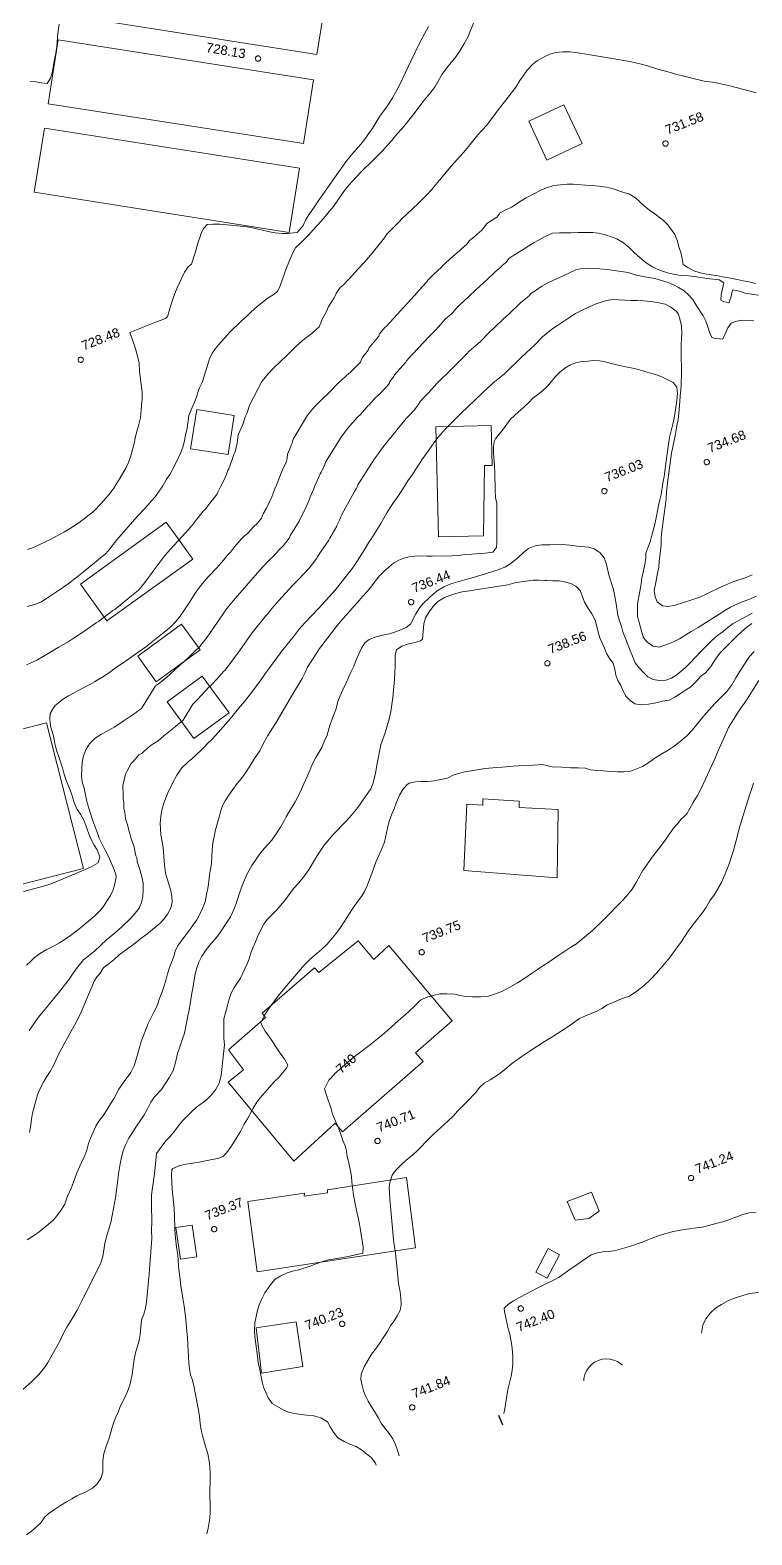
# Model space of a CAD drawing. Header units: millimetres. Extents: x 348 to 2201, y 118 to 1049.
# Drawn here: x 749.7 to 885, y 204 to 485.9 of the extents above; entities that cross this region are included whole.
import ezdxf
from ezdxf.enums import TextEntityAlignment as Align

# ---------------------------------------------------------------- set-up
doc = ezdxf.new("R2010")
doc.units = ezdxf.units.MM
for name, color, linetype, lineweight in [('216_EDIF_NOTAVEL', 2, 'Continuous', 18), ('600_CURVA_MESTRA', 14, 'Continuous', 18), ('602_CURVA_MESTRA_TOP', 24, 'Continuous', 18), ('604_CURVA_INTERM', 7, 'Continuous', 18), ('606_PTO_COTADO', 9, 'Continuous', 18), ('624_SEGM_CURVA_MESTRA', 14, 'Continuous', 18)]:
    doc.layers.add(name, color=color, linetype=linetype, lineweight=lineweight)
doc.layers.add('910_COORD_UTM_COR_ALEGRE', color=7, linetype='Continuous')
doc.styles.add('Style-Arial', font='arial.ttf')

# ---------------------------------------------------------------- blocks, each defined once
blk = doc.blocks.new('SP09')
at = {"color": 0, "linetype": 'Continuous'}
blk.add_lwpolyline([(-0.03, -0.51), (-0.14, -0.49), (-0.24, -0.46), (-0.31, -0.42), (-0.35, -0.39), (-0.42, -0.31), (-0.47, -0.24), (-0.51, -0.15), (-0.52, -0.09), (-0.52, 0.03), (-0.51, 0.11), (-0.48, 0.2), (-0.44, 0.27), (-0.4, 0.33), (-0.32, 0.39), (-0.23, 0.44), (-0.15, 0.48), (-0.1, 0.48), (-0.03, 0.48), (0.08, 0.48), (0.19, 0.44), (0.27, 0.4), (0.35, 0.32), (0.41, 0.23), (0.46, 0.11), (0.48, 0.03), (0.48, -0.03), (0.47, -0.08), (0.44, -0.21), (0.38, -0.3), (0.31, -0.38), (0.23, -0.44), (0.1, -0.49), (0.02, -0.51)], close=True, dxfattribs=at)

msp = doc.modelspace()

# ---------------------------------------------------------------- linework, layer by layer
at = {"layer": '216_EDIF_NOTAVEL'}
for points in [[(757.62, 500.78), (805.4, 493.29), (803.51, 481.27), (755.74, 488.76)], [(754.97, 484.02), (802.83, 476.52), (800.96, 464.59), (753.1, 472.08)], [(849.8, 471.86), (853.19, 464.59), (846.58, 461.52), (843.2, 468.79)], [(752.41, 467.52), (800.22, 459.97), (798.32, 447.93), (750.51, 455.49)], [(780.97, 414.78), (788, 413.69), (786.86, 406.35), (779.82, 407.45)], [(825.81, 411.57), (836.16, 411.82), (836.34, 404.3), (834.92, 404.27), (834.71, 391.15), (826.3, 390.95)], [(775.25, 393.67), (759.17, 382.07), (764.13, 375.18), (780.22, 386.78)], [(778.12, 374.56), (769.9, 368.58), (773.38, 363.79), (781.61, 369.77)], [(782.01, 364.85), (787.02, 357.96), (780.44, 353.17), (775.43, 360.05)], [(726.78, 351.89), (738.9, 354.97), (739.47, 352.74), (752.8, 356.12), (759.73, 328.79), (720.98, 318.96), (714.07, 346.22), (727.37, 349.59)], [(831.61, 340.88), (831.06, 328.44), (848.51, 327.08), (848.72, 339.84), (841.41, 340.23), (841.43, 341.4), (834.62, 341.84), (834.59, 340.67)], [(811.22, 315.25), (803.85, 309.31), (803.02, 310.17), (793.22, 301.68), (793.87, 300.87), (786.93, 294.82), (789.73, 291.06), (786.89, 288.76), (799.19, 273.98), (806.92, 281.09), (808.32, 279.49), (823.42, 292.62), (821.95, 294.28), (828.88, 300.25), (817, 314.39), (814.14, 311.76)], [(790.56, 266.39), (792.32, 253.24), (821.95, 257.74), (820.31, 270.9), (805.5, 268.59), (805.46, 268.04), (801.12, 267.45), (801.16, 268)], [(850.39, 266.45), (854.96, 268.2), (856.4, 264.61), (854.49, 263.21), (851.88, 262.95)], [(777.08, 261.56), (780.13, 261.99), (780.96, 256.05), (777.91, 255.63)], [(846.82, 257.59), (844.51, 253.19), (846.68, 252.05), (848.99, 256.45)], [(792.11, 242.74), (799.61, 243.86), (800.87, 235.51), (793.11, 234.26)]]:
    msp.add_lwpolyline(points, close=True, dxfattribs=at)
for points in [[(856.24, 236.65), (856.95, 236.86), (857.7, 236.94), (858.45, 236.9), (859.18, 236.72), (859.86, 236.42), (860.49, 236.01), (860.76, 235.75)], [(853.52, 232.81), (853.55, 233.29), (853.73, 234.01), (854.03, 234.7), (854.44, 235.33), (854.96, 235.87), (855.56, 236.31), (856.24, 236.65)]]:
    msp.add_lwpolyline(points, dxfattribs=at)
at = {"layer": '600_CURVA_MESTRA'}
for points, elevation in [([(749.21, 377.86), (750.58, 378.28), (751.74, 378.72), (752.82, 379.38), (753.94, 380.16), (755.03, 380.88), (755.99, 381.5), (756.89, 382.12), (758.82, 383.63), (759.74, 384.36), (761.79, 386.04), (762.95, 386.97), (763.73, 387.62), (764.43, 388.38), (766, 390.35), (766.8, 391.3), (768.54, 393.3), (769.32, 394.17), (771.06, 396.04), (771.82, 396.89), (772.48, 397.66), (773.17, 398.42), (773.93, 399.49), (774.6, 400.5), (775.25, 401.6), (775.9, 402.61), (776.46, 403.58), (777.49, 405.65), (778.01, 406.75), (778.36, 407.74), (778.66, 408.9), (778.89, 409.99), (779.2, 411.32), (779.5, 413.67), (779.93, 414.72), (780.75, 416.6), (781.45, 418.75), (782.01, 419.83), (782.65, 422.06), (783.37, 424.29), (783.88, 425.33), (784.48, 426.2), (785.1, 426.99), (786.67, 428.74), (787.23, 429.33), (789.37, 431.4), (790.21, 432.16), (790.98, 432.9), (791.83, 433.68), (792.63, 434.36), (794.38, 435.68), (795.27, 436.25), (796.13, 436.91), (796.63, 437.98), (797.5, 440.43), (797.95, 441.65), (798.42, 442.85), (798.96, 444.14), (799.48, 445.1), (800.41, 445.93), (801.19, 446.69), (802.04, 447.59), (802.75, 448.41), (804.28, 450.05), (805.04, 450.94), (805.81, 451.91), (806.59, 452.84), (808.24, 455.17), (808.85, 456.07), (809.49, 456.84), (810.19, 457.59), (811.76, 459.24), (812.57, 460.06), (813.36, 460.81), (814.91, 462.37), (815.78, 463.25), (816.69, 464.23), (817.55, 465.21), (818.16, 466.01), (819.77, 467.83), (821.23, 469.64), (821.89, 470.49), (823.36, 472.45), (824.91, 474.27), (825.66, 475.3), (826.99, 477.59), (827.87, 478.81), (829.52, 480.86), (830.35, 482.05), (831.06, 483.24), (831.78, 484.55), (833.08, 487.76)], 730), ([(885.09, 383.79), (883.94, 383.29), (881.46, 382.5), (880.33, 382.02), (879.15, 381.48), (876.61, 380.24), (875.27, 379.64), (873.78, 379.12), (870.64, 378.14), (869.33, 377.91), (868.3, 378), (867.25, 378.73), (866.91, 379.7), (866.73, 380.9), (867.06, 382.35), (867.3, 383.81), (867.59, 385.27), (867.65, 386.31), (867.78, 387.36), (867.93, 388.38), (868.03, 389.44), (868.02, 390.51), (868.1, 391.51), (868.55, 394.8), (868.84, 397.03), (868.95, 398.04), (869.05, 399.34), (869.29, 401.56), (869.45, 402.9), (869.99, 406.63), (870.48, 408.99), (870.74, 410.26), (870.99, 411.72), (871.23, 412.9), (871.37, 414.09), (871.52, 416.28), (871.61, 417.35), (871.73, 418.4), (871.77, 419.41), (871.85, 421.77), (871.86, 422.97), (871.8, 424.36), (871.78, 426.87), (871.81, 428.07), (871.89, 429.18), (871.84, 430.47), (871.61, 431.54), (871.27, 432.62), (870.86, 433.18), (869.84, 433.93), (868.8, 434.49), (867.27, 434.84), (866.1, 434.99), (864.71, 435.13), (863.55, 435.2), (862.32, 435.2), (860.09, 435.35), (858.94, 435.39), (857.8, 435.23), (856.79, 434.92), (855.65, 434.51), (854.39, 433.98), (853.12, 433.35), (851.99, 432.76), (848.76, 430.66), (847.7, 429.96), (846.54, 429.05), (845.8, 428.38), (844.37, 426.92), (842.73, 425.39), (841.82, 424.57), (841.02, 423.8), (839.56, 422.32), (838.68, 421.48), (836.46, 419.71), (836.3, 419.53), (834.61, 417.96), (832.88, 416.29), (831.96, 415.47), (830.33, 413.9), (828.59, 412.18), (827.61, 411.19), (826.73, 410.17), (825.93, 409.21), (824.46, 407.18), (823.17, 405.37), (822.51, 404.39), (821.24, 402.39), (820.57, 401.41), (819.31, 399.41), (818.57, 398.33), (817.86, 397.38), (817.2, 396.41), (816.59, 395.41), (815.48, 393.41), (813.59, 390.46), (813.16, 389.83), (812.19, 388.12), (810.34, 385.33), (807.87, 382.13), (806.87, 380.9), (805.84, 379.75), (803.71, 377.42), (801.24, 374.85), (800.17, 373.61), (799.24, 372.41), (796.85, 369.44), (793.72, 365.18), (792.9, 364.01), (791.27, 361.84), (789.91, 360.1), (788.79, 358.75), (787.82, 357.54), (786.95, 356.49), (784.51, 353.74), (783.8, 352.98), (783.06, 352.27), (782.27, 351.45), (780.47, 349.73), (779.37, 348.77), (778.09, 347.58), (777.22, 346.27), (776.42, 344.77), (775.53, 342.99), (774.87, 341.22), (774.45, 339.75), (774.23, 338.54), (774.13, 337.31), (774.16, 336.19), (774.27, 335.11), (774.47, 333.79), (774.68, 332.73), (774.92, 329.43), (775.14, 327.93), (775.49, 326.67), (775.81, 325.68), (776.12, 324.59), (776.3, 323.6), (776.35, 322.49), (776.1, 321.35), (775.49, 320.25), (774.88, 319.4), (774.14, 318.58), (773.37, 317.91), (771.62, 316.51), (770.52, 315.67), (769.46, 314.81), (766.43, 312.6), (765.48, 311.77), (764.55, 311), (763.59, 310.31), (763.4, 310.14), (762.83, 309.09), (762.32, 308.6), (761.74, 307.71), (761.35, 306.74), (760.85, 305.61), (759.83, 303.1), (759.3, 301.89), (758.85, 300.95), (757.67, 298.76), (757.21, 297.87), (756.7, 296.93), (756.13, 295.97), (755.12, 294.07), (754.08, 291.77), (753.49, 290.8), (752.87, 289.83), (752.26, 288.8), (751.63, 287.62), (751.14, 286.41), (750.79, 285.27), (750.21, 282.96), (749.99, 281.82), (749.9, 280.81), (749.61, 279.36)], 735), ([(811.22, 294.08), (813.31, 295.63), (814.85, 296.88), (816.22, 298.03), (818.72, 300.27), (820.68, 301.94), (821.79, 303), (822.99, 304.18), (824.29, 304.76), (825.5, 305.09), (826.54, 305.33), (827.87, 305.33), (829.34, 305.23), (830.32, 305.02), (831.51, 304.82), (832.69, 304.77), (834.19, 304.78), (835.64, 304.88), (837, 305.31), (838.3, 305.85), (839.66, 306.55), (841.12, 307.41), (842.49, 308.25), (843.71, 309.13), (844.82, 309.88), (845.85, 310.54), (846.87, 311.17), (847.87, 311.9), (848.84, 312.56), (849.8, 313.18), (850.89, 313.95), (851.81, 314.5), (851.89, 314.52), (855.13, 317.21), (857.16, 319.1), (860.76, 322.81), (861.44, 323.58), (862.59, 324.96), (863.36, 326.21), (864, 327.41), (864.62, 328.43), (865.32, 329.52), (866.16, 330.66), (868.09, 333.18), (868.96, 334.35), (870.29, 336.29), (871.06, 337.17), (871.73, 338.01), (872.48, 338.69), (872.81, 339.07), (873.39, 340.03), (874.01, 341.15), (874.82, 342.45), (875.34, 343.43), (876.27, 345.42), (876.74, 346.37), (877.18, 347.32), (878.07, 349.37), (878.63, 350.73), (880.01, 353.77), (880.67, 355.19), (881.6, 356.74), (882.67, 358.42), (883.87, 360.13), (886.34, 364)], 740), ([(814.63, 217.03), (814.47, 217.41), (813.68, 218.46), (812.87, 219.07), (812.06, 219.75), (810.87, 220.51), (809.81, 220.93), (808.61, 221.47), (807.45, 222.14), (806.6, 223.21), (805.97, 224.21), (805.48, 225.15), (804.22, 225.92), (802.91, 226.3), (801.59, 226.42), (800.51, 226.54), (799.32, 226.69), (798.15, 226.97), (797.15, 227.4), (795.08, 228.56), (794.37, 229.65), (793.9, 230.64), (793.49, 231.66), (793.21, 232.65), (792.96, 233.88), (792.78, 235.04), (792.48, 236.21), (792.38, 237.43), (791.84, 241.15), (791.81, 242.17), (791.88, 243.69), (792.39, 246.05), (792.69, 247.08), (793.16, 248.19), (793.76, 249.3), (794.33, 250.17), (794.97, 251.07), (795.7, 251.84), (796.73, 252.5), (797.95, 253.06), (798.94, 253.37), (800.08, 253.65), (802.23, 254.31), (803.33, 254.74), (804.43, 255.14), (805.69, 255.5), (806.83, 255.71), (808, 255.85), (809.33, 256.12), (812.12, 256.75), (812.18, 257.85), (811.62, 261.41), (811.44, 262.54), (811.18, 263.7), (810.86, 265.03), (810.38, 267.59), (810.22, 268.6), (810.07, 270.04), (809.96, 271.16), (809.75, 272.47), (809.49, 273.69), (809.2, 274.83), (809.05, 275.87), (808.77, 276.85), (808.38, 277.84), (807.96, 278.96), (807.52, 280.29), (806.96, 281.45), (806.45, 282.76), (806.19, 283.77), (805.33, 286.14), (804.95, 287.51), (805.73, 289.14), (806.77, 290.3), (806.82, 290.34)], 740)]:
    msp.add_lwpolyline(points, dxfattribs=dict(at, elevation=elevation))
at = {"layer": '604_CURVA_INTERM', "flags": 128}
for points, elevation in [([(749.23, 388.56), (750.18, 388.9), (751.2, 389.33), (753.38, 390.38), (754.32, 390.86), (756.16, 391.89), (757.1, 392.42), (758.01, 392.97), (758.86, 393.53), (761.6, 395.71), (763.12, 397.24), (764.7, 399.08), (765.4, 400.05), (765.99, 400.96), (766.63, 401.96), (767.77, 403.94), (768.18, 404.86), (768.61, 406.08), (768.94, 407.28), (769.22, 408.4), (769.41, 409.42), (769.66, 410.48), (770.14, 411.96), (770.43, 413.21), (770.64, 415.5), (770.72, 416.77), (770.72, 418.05), (770.55, 419.44), (770.36, 420.89), (770.24, 421.99), (770.18, 423.44), (769.96, 424.54), (769.62, 425.74), (769.29, 426.76), (768.5, 429.03), (768.44, 429.23), (773.13, 431.08), (775.14, 431.86), (775.48, 432.19), (775.81, 433.23), (776.11, 434.32), (776.46, 435.43), (776.84, 436.54), (777.29, 437.58), (777.76, 438.53), (778.19, 439.48), (778.68, 440.51), (779.34, 441.5), (779.96, 442.03), (780.78, 444.5), (781.07, 445.56), (781.78, 447.76), (782.25, 448.7), (782.92, 449.43), (783.98, 449.52), (785.33, 449.5), (786.66, 449.4), (787.95, 449.28), (790.42, 449.01), (791.45, 448.82), (794.58, 448.09), (795.66, 447.89), (796.98, 447.78), (797.99, 447.75), (799.8, 447.96), (800.93, 449.27), (801.37, 450.24), (802, 451.25), (802.85, 452.48), (803.99, 454.22), (804.6, 455.06), (806.69, 458), (807.42, 459.07), (809.12, 461.42), (809.99, 462.49), (811.81, 464.54), (812.67, 465.67), (813.27, 466.62), (813.89, 467.45), (814.6, 468.64), (815.44, 469.93), (816.24, 471.01), (816.98, 472.06), (817.65, 473.15), (818.55, 474.71), (819.09, 475.77), (820.06, 477.81), (821.14, 480.14), (822.86, 483.64), (823.64, 485.18), (824.41, 486.53)], 729), ([(755.18, 487), (754.98, 485.69), (754.87, 484.61), (754.8, 483.51), (754.67, 482.26), (754.49, 481.21), (754.25, 480.11), (754.06, 478.97), (753.85, 477.84), (753.58, 476.83), (752.92, 475.87), (751.9, 475.99), (750.84, 476.15), (749.72, 476.23)], 728), ([(749.05, 366.96), (750.19, 367.43), (751.14, 367.9), (753.13, 369.06), (754.07, 369.61), (754.99, 370.23), (756.85, 371.26), (758.01, 371.99), (759.83, 373.22), (762.14, 374.8), (762.57, 375.09), (765.25, 377.12), (765.59, 377.35), (768.76, 379.89), (770, 380.9), (771.08, 382.14), (771.55, 382.81), (772.31, 383.84), (772.94, 384.72), (775.01, 387.41), (776.68, 389.3), (778.32, 391.05), (779.9, 392.89), (780.22, 393.24), (780.99, 394.27), (781.21, 394.53), (781.96, 395.5), (782.24, 395.78), (782.55, 396.03), (783.8, 397.74), (784.1, 398.03), (784.78, 399.01), (784.96, 399.41), (785.48, 400.41), (786.03, 401.51), (786.53, 402.59), (786.81, 403.34), (786.96, 403.67), (787.54, 405.23), (787.93, 406.34), (788.2, 406.86), (788.55, 408.48), (788.75, 410.04), (789.59, 412), (790.05, 413.43), (790.43, 414.15), (790.85, 415.63), (793.15, 420.01), (793.53, 420.49), (794.29, 421.38), (795.16, 422.33), (796.83, 423.98), (797.65, 424.73), (799.63, 426.68), (801.17, 428), (802.54, 429.02), (802.8, 429.28), (803.89, 430.29), (804.22, 431), (804.52, 431.86), (805.29, 433.16), (805.59, 433.98), (806.75, 435.68), (807.11, 436.54), (807.86, 437.63), (808.48, 438.17), (810.29, 440.09), (811.08, 440.99), (812.46, 442.47), (813.85, 444.1), (815.4, 446.02), (816.16, 446.95), (816.57, 447.54), (817.77, 448.83), (818.91, 449.92), (819.43, 450.49), (821.35, 452.34), (822.57, 453.45), (824.17, 455.04), (824.95, 455.93), (825.78, 456.95), (827.19, 458.58), (828.68, 460.38), (830.48, 462.35), (831.37, 463.36), (832.18, 464.35), (832.92, 465.28), (833.68, 466.22), (835.27, 468.02), (836.65, 469.79), (837.3, 470.66), (839.34, 473.29), (840.81, 475.18), (841.54, 476.4), (842.32, 477.54), (842.93, 478.35), (843.88, 479.4), (844.83, 480.14), (846.23, 480.93), (847.33, 481.4), (848.31, 481.67), (849.58, 481.8), (850.84, 481.79), (852.04, 481.67), (854.32, 481.27), (855.82, 481.05), (858.12, 480.64), (861.01, 480.19), (862.18, 479.96), (864.29, 479.47), (865.26, 479.22), (867.4, 478.57), (869.79, 477.9), (870.89, 477.57), (872, 477.28), (873.3, 476.99), (876.09, 476.29), (877.66, 476.12), (878.66, 475.92), (880.87, 475.39), (884.47, 474.47), (885.82, 474.14)], 731), ([(748.47, 324.52), (750.6, 325.08), (752.23, 325.47), (753.71, 325.94), (755.96, 326.85), (759.95, 328.57), (761.19, 329.13), (762.49, 329.86), (762.82, 330.99), (762.3, 332.27), (761.77, 333.18), (761.04, 334.49), (760.56, 335.77), (760.17, 336.89), (759.8, 337.85), (759.16, 338.97), (758.58, 339.83), (757.98, 341.09), (757.7, 342.24), (757.33, 343.35), (756.78, 344.52), (756.42, 345.47), (756.03, 346.67), (755.78, 347.69), (755.43, 348.76), (755.09, 349.71), (754.69, 350.99), (754.35, 352.19), (754.17, 353.35), (753.89, 354.46), (753.57, 355.5), (753.42, 356.75), (753.49, 357.84), (754.09, 358.92), (754.44, 359.34), (755.04, 359.84), (755.98, 360.59), (756.91, 361.13), (757.98, 361.69), (758.89, 362.23), (760.94, 363.27), (761.83, 363.76), (763.2, 364.6), (764.64, 365.55), (765.49, 366.19), (767.4, 367.49), (768.26, 368.07), (771.44, 370.34), (774.57, 372.81), (775.43, 373.49), (776.27, 374.19), (776.94, 374.93), (777.74, 375.91), (778.67, 377.24), (779.32, 378.2), (779.87, 379.1), (780.68, 380.35), (781.48, 381.52), (782.67, 382.93), (783.16, 383.48), (784.82, 385.22), (785.96, 386.55), (786.63, 387.35), (787.27, 388.06), (788.05, 389.06), (789.32, 390.51), (789.88, 391.07), (790.5, 391.57), (791.7, 392.88), (792.31, 393.46), (793.1, 394.45), (793.45, 395.24), (794.04, 396.33), (794.57, 397.37), (795.05, 398.42), (795.62, 399.94), (795.9, 400.6), (796.37, 401.75), (796.73, 402.73), (797.19, 403.78), (797.73, 404.83), (797.91, 405.63), (798.01, 406.42), (798.43, 407.39), (798.66, 408.11), (798.85, 408.47), (799.06, 409.21), (801.76, 413.73), (802.66, 414.86), (803.1, 415.33), (804.3, 416.55), (805.92, 418.12), (807.43, 419.67), (807.7, 419.9), (808.78, 420.92), (809.05, 421.13), (809.82, 421.79), (811.65, 423.68), (811.82, 424.03), (811.97, 424.46), (813.09, 425.89), (813.24, 426.3), (815.08, 428.51), (815.26, 428.94), (816.24, 430.15), (816.55, 430.42), (818.54, 432.59), (819.66, 433.85), (820.64, 434.89), (820.89, 435.19), (821.89, 436.29), (822.15, 436.6), (823.21, 437.79), (824.08, 438.72), (824.28, 439.02), (825.11, 439.83), (825.34, 440.08), (826.84, 441.45), (827.1, 441.74), (828.33, 442.86), (828.58, 443.11), (830.23, 444.53), (830.52, 444.82), (831.57, 445.77), (831.86, 446.1), (832.06, 446.36), (833.24, 447.32), (833.51, 447.64), (834.43, 448.39), (835.09, 449.25), (835.37, 449.62), (837.2, 450.81), (837.42, 451.07), (837.67, 451.41), (837.78, 451.6), (838.9, 452.17), (839.95, 452.72), (841.8, 453.85), (842.71, 454.41), (845.6, 455.93), (846.71, 456.39), (847.93, 456.74), (850.43, 457.01), (851.58, 456.97), (853.85, 456.82), (855.08, 456.76), (856.41, 456.63), (857.7, 456.44), (858.83, 456.17), (860.85, 455.52), (862.09, 455.1), (863.22, 454.41), (864.01, 453.67), (864.9, 452.89), (865.84, 452.14), (866.86, 451.44), (867.67, 450.8), (868.49, 450.18), (869.31, 449.4), (870.58, 447.55), (871.06, 446.32), (871.36, 445.25), (871.73, 444.23), (871.95, 443.06), (872.15, 441.96), (873.04, 441.39), (874.17, 440.79), (875.13, 440.46), (876.21, 440.22), (877.4, 440), (878.64, 439.8), (879.86, 439.58), (881.04, 439.39), (882.29, 439.14), (883.39, 438.89), (884.49, 438.69), (885.72, 438.4)], 732), ([(886.3, 436.18), (884.99, 436.37), (883.78, 436.61), (882.7, 436.97), (881.47, 437.19), (881.34, 436.87), (881.11, 435.75), (880.71, 434.78), (879.68, 435.05), (879.23, 435.26), (879.29, 436.29), (879.75, 438.5), (878.91, 439.06), (876.58, 439.34), (874.27, 439.72), (873.14, 439.83), (871.63, 439.92), (870.36, 440.17), (869.22, 440.42), (868.25, 440.72), (867.3, 441.07), (866.39, 441.51), (865.42, 442.14), (864.5, 442.81), (863.58, 443.63), (862.84, 444.32), (862.03, 445.12), (860.97, 446.01), (859.69, 446.74), (857.58, 447.52), (856.26, 447.8), (855.19, 447.93), (853.74, 447.96), (852.44, 447.95), (851.07, 447.9), (849.96, 447.91), (848.95, 447.89), (847.67, 447.83), (846.28, 447.19), (845.13, 446.6), (844.23, 446.06), (843.21, 445.42), (842.16, 444.79), (840.41, 443.68), (839.48, 443.06), (839.01, 442.44), (838.85, 442.25), (838.24, 441.74), (838.06, 441.53), (836.89, 440.59), (836.56, 440.2), (835.61, 439.34), (835.42, 439.15), (834.08, 437.95), (833.25, 437.14), (832.01, 436.01), (831.83, 435.83), (830.57, 434.65), (829.62, 433.7), (829.49, 433.5), (828.66, 432.63), (827.63, 431.76), (826.74, 430.76), (825.76, 429.73), (825.6, 429.53), (824.48, 428.37), (823.62, 427.44), (821.4, 425.17), (821.2, 424.99), (820.28, 423.93), (820.16, 423.64), (818.03, 421.26), (817.93, 420.99), (817.18, 420.04), (817.08, 419.75), (816.68, 419.18), (815.19, 417.6), (814.67, 417.15), (814.49, 417.02), (813.28, 415.66), (813.11, 415.51), (811.67, 413.87), (811.12, 413.33), (809.23, 411.21), (808.03, 409.63), (805.11, 404.94), (804.97, 404.45), (804.84, 404.21), (804.68, 403.72), (804.28, 403.04), (804.1, 402.72), (803.03, 400.29), (802.95, 399.94), (802.59, 399.24), (802.28, 398.54), (802.04, 397.89), (801.46, 396.57), (801.25, 395.98), (800.47, 394.55), (800.16, 393.84), (798.54, 391.22), (798.3, 390.7), (797.16, 389.27), (796.41, 388.5), (795.28, 387.27), (794.49, 386.52), (794.12, 386.15), (792.85, 384.73), (791.5, 383.18), (789.94, 381.35), (789.08, 380.37), (788.52, 379.79), (786.62, 377.52), (785.92, 376.51), (785.38, 375.67), (783.83, 373.41), (783.07, 372.33), (782.26, 371.29), (781.27, 370.07), (780.71, 369.61), (779.69, 368.57), (778.56, 367.52), (777.87, 366.98), (776.9, 366.07), (775.91, 365.13), (774.98, 364.36), (773.78, 363.41), (773.21, 363.02), (770.63, 358.8), (770.24, 358.54), (769.45, 357.88), (767.18, 356.43), (766.35, 355.83), (765.51, 355.26), (764.21, 354.54), (763.01, 353.93), (761.91, 353.21), (760.9, 352.17), (760.27, 351.15), (759.74, 349.9), (759.47, 348.75), (759.41, 347.49), (759.38, 346.27), (759.51, 344.98), (759.85, 343.85), (760.4, 341.37), (760.74, 340.12), (761.47, 337.76), (761.85, 336.76), (762.33, 335.63), (762.71, 334.51), (763.11, 333.59), (763.83, 332.24), (764.36, 331.19), (764.83, 330.15), (765.24, 329.17), (765.8, 327.73), (765.87, 327.16), (765.64, 325.91), (765.29, 324.81), (764.78, 323.76), (764.17, 322.81), (763.6, 321.86), (762.88, 320.91), (761.84, 319.91), (760.73, 318.99), (759.19, 317.67), (757.32, 316.26), (756.33, 315.54), (755.26, 314.9), (754.25, 314.31), (752.89, 313.63), (751.66, 312.94), (750.59, 312.15), (749.84, 311.39), (749.05, 310.71)], 733), ([(885.38, 431.38), (883.23, 431.52), (882.19, 431.35), (881.17, 430.93), (880.52, 430.09), (880.1, 429.05), (879.54, 427.96), (877.93, 428.17), (877.51, 428.28), (877.08, 429.25), (876.78, 430.26), (876.41, 431.32), (875.89, 432.36), (874.61, 434.34), (873.95, 435.39), (873.18, 436.24), (872.34, 436.99), (871.28, 437.64), (870.32, 438.15), (869.35, 438.55), (866.87, 439.3), (864.61, 439.68), (863.17, 440.01), (861.86, 440.47), (859.66, 440.74), (857.98, 441), (856.56, 441.14), (855.27, 441.18), (854.23, 441.26), (853.13, 441.2), (852.02, 440.94), (848.82, 439.43), (847.71, 438.94), (846.54, 438.39), (845.66, 437.87), (844.59, 437.17), (843.59, 436.51), (843.35, 436.2), (843.28, 436.1), (842.97, 435.85), (842.88, 435.75), (841.71, 434.82), (841.55, 434.62), (839.58, 432.8), (838.44, 431.68), (836.83, 430.2), (835.72, 429.14), (834.96, 428.39), (834.9, 428.29), (834.11, 427.48), (832.04, 425.73), (831.6, 425.23), (829.54, 423.17), (828.69, 422.29), (826.15, 419.83), (825.3, 418.91), (825.24, 418.77), (822.82, 416.22), (822.77, 416.09), (822.4, 415.61), (822.35, 415.47), (821.71, 414.67), (820.73, 413.58), (820.56, 413.4), (820.21, 413.11), (818.87, 411.42), (818.78, 411.34), (817.42, 409.62), (817.14, 409.35), (815.54, 407.29), (815.05, 406.55), (814.3, 405.52), (811.15, 400.67), (811.08, 400.43), (811.02, 400.31), (810.94, 400.06), (810.53, 399.4), (808.21, 395.22), (808.17, 395.06), (807.99, 394.71), (807.84, 394.36), (807.72, 394.03), (807.31, 393.2), (807.21, 392.91), (805.9, 390.67), (805.74, 390.32), (804.32, 388.23), (803.62, 387.21), (803.5, 386.95), (802.68, 385.9), (802.02, 385.09), (800.06, 382.96), (798.91, 381.79), (796.37, 379.02), (795.06, 377.48), (794.16, 376.39), (793.88, 376.1), (791.77, 373.52), (791.16, 372.67), (790.89, 372.25), (789, 369.59), (787.58, 367.65), (786.27, 365.95), (785.99, 365.72), (784.8, 364.33), (783.68, 363.13), (783.33, 362.86), (781.06, 360.39), (780.24, 359.61), (778.42, 356.58), (777.01, 355.38), (774.8, 353.65), (773.77, 352.73), (772.64, 352.01), (771.8, 351.42), (770.72, 350.4), (770.12, 350.1), (769.17, 348.99), (768.66, 348.47), (767.9, 347.07), (767.64, 346.45), (767.14, 344.35), (767.12, 343.74), (767.19, 343.1), (767.15, 341.8), (767.3, 341.14), (767.32, 339.96), (767.49, 339.33), (767.63, 338.1), (767.8, 337.54), (767.99, 337.04), (768.24, 335.91), (768.43, 335.35), (768.69, 334.35), (769.15, 333.02), (769.58, 331.15), (769.75, 330.78), (769.8, 330.1), (770.31, 328.64), (770.68, 327.25), (770.93, 326.08), (770.96, 324.82), (770.85, 323.53), (770.61, 322.45), (770.15, 321.36), (769.43, 320.44), (768.64, 319.48), (766.89, 317.83), (765.81, 316.86), (764.06, 315.41), (762.97, 314.45), (761.8, 313.34), (759.76, 311.68), (758.65, 310.3), (757.82, 309.19), (757.03, 308.05), (755.07, 305.49), (752.25, 302.05), (751.27, 300.89), (750.42, 299.68), (749.59, 298.43)], 734), ([(885.9, 379.82), (884.46, 379.19), (883.21, 378.77), (881.95, 378.21), (881.03, 377.73), (879.98, 377.15), (878.89, 376.42), (876.33, 374.84), (874.95, 373.98), (873.64, 373.2), (871.46, 371.84), (870.21, 371.23), (868.9, 370.69), (867.65, 370.25), (866.44, 370.46), (865.28, 371.33), (864.63, 372.23), (864.31, 373.49), (863.89, 374.88), (863.59, 375.99), (863.58, 377.22), (863.62, 378.36), (864.08, 381.09), (864.27, 382.2), (864.39, 383.22), (864.96, 385.76), (865.15, 386.87), (865.15, 387.88), (865.54, 388.87), (865.95, 390.02), (866.27, 391.26), (866.65, 392.54), (866.92, 393.64), (867.17, 394.78), (867.34, 395.8), (867.54, 396.81), (867.78, 397.84), (868, 398.88), (868.35, 400.96), (868.6, 402.26), (868.8, 403.65), (868.91, 404.66), (869.42, 408.3), (869.59, 409.52), (870.22, 412.05), (870.47, 413.17), (870.79, 415.18), (870.97, 416.51), (871.09, 417.75), (870.98, 418.99), (870.28, 419.86), (868.17, 420.9), (867.18, 421.3), (864.95, 421.9), (863.75, 422.25), (862.39, 422.57), (861.33, 422.76), (859.95, 423.07), (858.67, 423.43), (857.53, 423.72), (856.48, 423.93), (855.32, 423.96), (854.29, 423.85), (853.18, 423.76), (852.03, 423.54), (851.01, 423.17), (849.98, 422.54), (848.98, 421.71), (848.22, 420.98), (847.44, 419.99), (846.65, 419.08), (845.79, 418.26), (844.89, 417.59), (844, 416.89), (843.16, 416.03), (842.35, 415.28), (840.58, 413.75), (839.72, 412.9), (838.46, 411.16), (836.95, 409.32), (836.74, 408.81), (836.63, 407.77), (836.61, 406.62), (836.77, 404.26), (836.83, 403), (836.92, 399.65), (837, 398.3), (837.2, 397.18), (837.25, 396.02), (837.21, 392.52), (837.23, 389.96), (837.19, 388.93), (836.5, 388.04), (835.05, 387.88), (832.52, 387.68), (831.25, 387.61), (830.03, 387.45), (828.77, 387.35), (825.11, 387.33), (824.08, 387.31), (823.04, 387.37), (821.88, 387.3), (820.8, 387.17), (819.82, 386.94), (818.85, 386.59), (817.88, 386), (816.96, 385.25), (816.02, 384.43), (815.22, 383.62), (814.46, 382.72), (813.77, 381.75), (812.97, 380.77), (812.04, 379.73), (811.08, 378.61), (810.26, 377.7), (809.41, 376.78), (807.92, 375.06), (807.12, 374.08), (805.47, 371.98), (804.01, 370.02), (803.33, 369.03), (802.53, 367.77), (801.76, 366.5), (801.29, 365.55), (800.76, 364.42), (799.27, 362.05), (797.69, 359.25), (796.03, 356.47), (794.31, 353.73), (793.51, 352.25), (792.78, 350.85), (791.77, 349.44), (790.92, 347.99), (790.12, 346.72), (789.28, 345.6), (788.58, 344.72), (787.72, 343.61), (786.96, 342.55), (786.3, 341.5), (785.8, 340.63), (785.51, 339.64), (785.26, 338.66), (784.49, 336.02), (784.22, 334.77), (783.99, 333.64), (783.85, 332.21), (783.75, 329.75), (783.58, 328.65), (783.35, 327.53), (783.23, 326.41), (783.1, 325.4), (782.79, 323.95), (782.52, 322.54), (782.07, 321.28), (781.51, 320.13), (780.96, 319.19), (780.33, 318.25), (779.63, 317.27), (778.39, 315.6), (777.54, 314.53), (777.02, 313.51), (776.65, 312.33), (775.85, 310.23), (775.45, 308.85), (775.19, 307.84), (774.88, 306.83), (774.5, 305.67), (774.01, 304.42), (773.55, 303.1), (773.07, 302.14), (772.46, 301.01), (771.87, 299.74), (771, 297.53), (770.58, 296.4), (769.9, 294.16), (769.56, 292.87), (769.23, 291.84), (768.61, 290.56), (767.16, 288.67), (766.38, 287.49), (765.45, 285.63), (764.82, 284.73), (764.16, 283.65), (763.48, 282.59), (762.59, 281.48), (762.06, 280.55), (761.05, 278.29), (760.69, 277.29), (760.37, 276.03), (759.97, 275.02), (759.35, 273.73), (758.5, 271.8), (758.07, 270.55), (757.48, 269.05), (756.77, 267.42), (756.24, 265.93), (755.63, 264.91), (754.8, 263.79), (754.06, 262.95), (753.09, 262.09), (751.14, 260.5), (750.21, 259.88), (749.21, 259.25)], 736), ([(885.1, 376.64), (882.72, 375.34), (881.51, 374.69), (880.5, 373.94), (879.65, 373.22), (878.61, 372.43), (877.53, 371.52), (875.4, 369.36), (873.46, 367.34), (872.56, 366.44), (870.96, 365.06), (869.97, 364.44), (868.91, 364.1), (867.68, 364.03), (866.5, 364.23), (865.53, 364.69), (864.69, 365.55), (863.86, 366.45), (863.13, 367.35), (862.65, 368.55), (862.07, 369.95), (861.19, 372.19), (860.85, 373.15), (860.58, 374.14), (860.24, 375.17), (859.92, 376.28), (859.59, 378.38), (859.36, 379.75), (859.08, 381.09), (858.28, 383.57), (857.71, 386), (857.32, 387.01), (856.53, 387.99), (855.46, 388.67), (854.47, 389.01), (852.29, 389.19), (850.92, 389.4), (849.56, 389.5), (847.13, 389.46), (845.67, 389.41), (844.41, 389.25), (843.18, 388.72), (842.29, 388.05), (841.17, 387), (839.88, 385.95), (838.7, 385.24), (837.42, 384.77), (836.11, 384.32), (832.61, 383.26), (831.24, 382.89), (828.62, 382.16), (827.27, 381.56), (826.24, 380.95), (825.38, 380.24), (823.46, 378.49), (822.82, 377.67), (822.07, 376.49), (821.03, 374.6), (820.21, 373.94), (819.25, 373.52), (818.26, 373.15), (817.1, 372.78), (815.82, 372.53), (814.62, 372.19), (813.29, 371.69), (812.47, 371.09), (811.87, 370.05), (810.94, 368.02), (810.35, 366.57), (809.88, 365.58), (809.45, 364.57), (808.98, 363.58), (808.33, 362.26), (807.84, 361.12), (807.44, 360.08), (807.04, 358.54), (806.79, 357.99), (805.99, 355.75), (805.74, 354.96), (805.39, 353.81), (804.95, 352.7), (804.42, 351.5), (803.27, 349.6), (802.73, 348.51), (801.65, 346.06), (801.06, 344.68), (800.35, 343.09), (799.42, 341.29), (798.36, 339.57), (797.71, 338.46), (797.42, 337.88), (796.67, 336.57), (795.89, 335.29), (795.06, 334.14), (793.19, 332.06), (792.21, 330.75), (791.3, 329.39), (790.5, 327.93), (789.83, 326.34), (789.14, 324.53), (788.35, 322.27), (787.92, 321.14), (787.27, 319.77), (786.69, 318.78), (785.36, 316.8), (784.67, 315.86), (783.31, 314.34), (782.61, 313.39), (781.95, 312.36), (781.37, 311.28), (780.97, 310.19), (780.69, 309.07), (780.3, 306.78), (780.01, 305.08), (779.58, 302.26), (779.33, 301.23), (778.68, 297.96), (778.31, 296.88), (777.84, 295.6), (777.38, 294.12), (776.98, 292.46), (776.56, 290.98), (775.85, 289.72), (774.37, 287.43), (773.12, 286.08), (772.34, 285.05), (771.68, 283.67), (771.03, 282.54), (769.66, 280.51), (768.25, 278.3), (767.59, 277.05), (767.18, 275.9), (766.89, 274.75), (766.61, 273.45), (766.3, 271.59), (766.16, 270.48), (765.76, 267.08), (765.36, 265.12), (765.2, 264.12), (764.86, 262.48), (764, 259.63), (763.76, 258.55), (763.35, 256.12), (762.99, 254.93), (762.43, 253.74), (759.69, 248.34), (758.54, 246.08), (757.57, 244.35), (756.64, 242.88), (755.92, 241.61), (755.34, 240.39), (754.76, 239.24), (753.61, 237.24), (753.04, 236.28), (752.31, 235.15), (751.32, 233.97), (750.07, 232.69), (747.21, 230.16)], 737), ([(885.04, 374.67), (884.07, 374), (883.07, 373.12), (882.33, 372.43), (880.85, 370.95), (879.01, 369.15), (878.19, 368.04), (877.35, 366.66), (876.31, 365.46), (875.39, 364.77), (874.63, 363.92), (873.61, 362.86), (872.56, 362.19), (871.66, 361.58), (870.61, 360.89), (869.55, 360.35), (868.25, 360.12), (866.78, 359.75), (865.63, 359.58), (864.24, 359.44), (863.12, 359.64), (862.22, 360.29), (861.45, 361.01), (860.89, 362.01), (860.46, 363.09), (859.89, 364.03), (859.51, 365.03), (859.36, 366.16), (859.01, 367.27), (858.39, 368.06), (857.79, 369.05), (857.43, 370.1), (856.54, 371.99), (856.24, 373.05), (855.99, 374.11), (855.65, 375.3), (855.06, 376.52), (854.41, 377.42), (853.67, 378.72), (852.82, 380.88), (852.06, 381.68), (851.09, 382.19), (849.92, 382.53), (848.92, 382.69), (847.74, 382.69), (846.53, 382.74), (846.24, 382.78), (845.09, 382.83), (844.05, 382.82), (841.77, 382.5), (840.63, 382.29), (839.29, 381.94), (836.5, 381.52), (833.15, 380.98), (832.14, 380.79), (830.7, 380.61), (829.54, 380.33), (828.39, 379.96), (827.39, 379.54), (826.15, 378.8), (825.44, 378.06), (824.55, 376.88), (823.86, 375.79), (823.53, 374.66), (823.43, 373.19), (823.29, 371.77), (822.94, 371.43), (821.94, 371.15), (820.68, 370.88), (819.43, 370.47), (818.43, 369.76), (818.15, 368.84), (818.15, 366.63), (818.12, 365.44), (818.06, 364.23), (817.74, 360.84), (817.33, 358.19), (817.06, 356.77), (816.29, 354.2), (815.49, 351.94), (814.73, 348.17), (814.5, 346.58), (813.99, 344.65), (813.58, 343.71), (811.14, 340.21), (809.62, 338.38), (808.89, 337.58), (806.54, 335.15), (804.83, 333.15), (803.51, 331.1), (802.03, 328.69), (801.16, 327.45), (800.13, 326.13), (799.1, 325.05), (797.61, 323.02), (796.13, 321.19), (794.19, 319.22), (793.53, 318.37), (792.96, 317.34), (792.35, 316.02), (791.96, 315.07), (791.52, 314.06), (791.14, 313), (790.78, 311.91), (790.4, 310.94), (789.88, 309.73), (789.19, 308.25), (788.01, 306.54), (787.44, 305.47), (786.99, 304.11), (786.69, 302.9), (786.08, 300.63), (786.02, 299.41), (786.07, 298.14), (786.08, 296.93), (786.15, 295.78), (786.06, 294.63), (785.79, 292.4), (785.7, 291.12), (785.58, 290), (785.19, 288.57), (784.5, 287.32), (783.66, 286.36), (782.66, 285.37), (780.93, 284.08), (780.08, 283.28), (778.32, 281.52), (777.49, 280.54), (776.88, 279.68), (776, 278.61), (775.25, 277.87), (774.44, 276.76), (773.42, 275.44), (773.13, 272.19), (772.8, 269.84), (772.59, 268.63), (772.47, 267.56), (772.47, 265.81), (772.55, 262.55), (772.5, 261.06), (772.53, 259.46), (772.18, 254.58), (772.07, 252.83), (771.53, 247.62), (771.36, 246.43), (771.08, 245.31), (770.64, 244.24), (770.52, 242.87), (770.36, 241.52), (770.19, 240.37), (769.51, 238.04), (769.27, 236.84), (768.87, 234), (768.4, 232), (767.98, 230.81), (767.43, 229.59), (766.63, 228), (766.28, 227.05), (765.8, 226.01), (765.38, 224.91), (765.06, 223.91), (764.81, 222.94), (764.49, 221.9), (763.98, 220.61), (763.56, 219.2), (763.39, 217.83), (763.39, 216.77), (763.34, 215.73), (763.01, 214.52), (762.32, 213.55), (761.4, 212.73), (760.44, 212.14), (759.49, 211.74), (758.52, 211.29), (757.54, 210.74), (756.55, 210.14), (755.43, 209.49), (754.33, 208.73), (753.29, 208.04), (752.51, 207.34), (751.75, 206.21), (749.91, 204.57), (749.07, 203.96)], 738), ([(885.44, 369.44), (884.61, 368.52), (882.73, 365.63), (882.02, 364.51), (881.25, 363.21), (880.32, 361.95), (879.23, 360.81), (878.07, 359.7), (877, 358.53), (876.02, 357.4), (873.9, 354.77), (872.78, 353.57), (871.62, 352.6), (870.48, 351.73), (869.35, 350.98), (868.16, 350.27), (866.84, 349.45), (865.73, 348.64), (864.51, 347.89), (863.27, 347.39), (862.32, 347.04), (861, 346.91), (859.82, 346.9), (858.56, 346.96), (857.16, 347.12), (856.09, 347.13), (854.76, 347.27), (853.8, 347.59), (852.46, 347.69), (851.11, 347.67), (849.44, 347.78), (847.59, 347.87), (845.75, 348.26), (844.01, 348.15), (842.11, 348.08), (840.31, 347.95), (838.29, 347.78), (837.25, 347.71), (834.97, 347.52), (832.48, 347.1), (831.23, 346.91), (829.19, 346.38), (827.99, 345.74), (825.48, 345.21), (824.2, 345.13), (823.06, 345.13), (821.96, 345.02), (820.82, 344.79), (820.35, 344.5), (819.58, 343.62), (818.97, 342.53), (818.43, 341.23), (817.95, 340), (817.47, 338.86), (817.04, 337.68), (816.7, 336.38), (816.15, 333.74), (815.6, 332.34), (815.13, 331.21), (814.56, 330), (813.79, 327.87), (812.84, 325.45), (812.4, 324.48), (811.85, 323.58), (811.05, 322.5), (810.2, 321.25), (807.89, 317.72), (807.06, 316.56), (806.1, 315.44), (805.34, 314.59), (804.4, 313.68), (803.53, 312.92), (802.73, 312.26), (801.96, 311.58), (801.13, 310.7), (799.35, 308.62), (798.49, 307.64), (796.56, 305.3), (795.52, 304.04), (794.52, 302.66), (793.66, 301.33), (793, 299.97), (793.23, 299.32), (793.77, 298.32), (794.46, 297.41), (795.17, 296.42), (796.55, 294.24), (797.38, 293.2), (798.06, 291.98), (797.8, 291.42), (797.09, 290.59), (796.4, 289.69), (795.5, 288.81), (794.65, 287.92), (792.87, 285.87), (792.23, 285), (791.54, 283.88), (790.96, 282.86), (790.5, 281.91), (789.87, 280.88), (789.19, 279.55), (788.58, 278.56), (787.41, 276.75), (786.83, 275.85), (785.9, 274.86), (784.91, 274.5), (783.89, 274.26), (782.64, 274.01), (781.4, 273.79), (780.24, 273.63), (778.98, 273.43), (777.8, 273.19), (776.48, 272.62), (776.3, 272.36), (776.24, 271.33), (776.28, 270.09), (776.38, 268.68), (776.62, 266.31), (776.72, 265.08), (776.79, 263.8), (776.89, 261.11), (776.97, 259.6), (777.19, 257.84), (777.41, 256.38), (777.49, 255.38), (777.55, 254.3), (777.86, 251.74), (778.01, 250.63), (778.39, 248.31), (778.62, 246.83), (778.9, 244.36), (779.14, 242.09), (779.22, 240.91), (779.34, 238.47), (779.49, 236.2), (779.62, 235.1), (779.81, 233.97), (780.16, 232.94), (780.42, 231.89), (781.24, 227.65), (781.46, 226.2), (781.61, 224.86), (781.8, 223.59), (782.13, 222.32), (782.55, 220.8), (783.06, 219.15), (783.37, 217.4), (783.47, 215.63), (783.46, 213.65), (783.44, 212.65), (783.5, 208.22), (783.44, 207.12), (783.14, 205.21), (782.87, 204.15)], 739), ([(885.33, 344.76), (885, 343.76), (884.64, 342.75), (883.99, 340.57), (883.12, 337.94), (882.66, 336.27), (882.16, 334.26), (881.54, 331.98), (880.78, 329.69), (880.35, 328.55), (879.32, 326.15), (878.05, 323.92), (877.16, 322.74), (876.41, 321.46), (875.64, 320.36), (873.97, 318.24), (873.12, 317.09), (871.81, 315.15), (870.76, 313.68), (869.6, 312.09), (868.37, 310.57), (867.15, 309.21), (866.05, 308.01), (864.83, 306.88), (863.44, 305.8), (862.12, 304.91), (861.08, 304.59), (859.98, 304.14), (859.06, 303.73), (857.94, 303.26), (856.89, 302.57), (855.94, 302.09), (853.86, 301.23), (852.71, 300.73), (850.53, 299.17), (847.73, 297.31), (846.19, 296.37), (844.73, 295.43), (843.26, 294.53), (842.18, 293.8), (841.2, 293.11), (840.3, 292.44), (838.36, 290.82), (837.32, 290.07), (835.95, 289.24), (834.88, 288.6), (834, 287.79), (833.26, 286.86), (831.58, 285.1), (830.7, 284.23), (829.83, 283.34), (829.04, 282.39), (828.02, 281.48), (825.29, 278.95), (824.45, 278.13), (822.47, 276.12), (821.42, 275.13), (820.3, 274.21), (819.15, 273.15), (818.21, 272.22), (817.58, 271.37), (817.24, 270.14), (817.03, 269.08), (817.08, 267.95), (817.19, 266.81), (817.3, 265.54), (817.44, 264.11), (817.78, 260.02), (817.92, 258.69), (818.15, 257.27), (818.44, 254.92), (818.55, 253.74), (818.65, 252.35), (818.81, 251.07), (819.1, 249.51), (819.26, 248.22), (819.28, 247.11), (819.1, 246.03), (818.55, 245.02), (817.97, 244.09), (817.29, 243.11), (816.65, 242), (816.06, 241.07), (815.25, 239.85), (814.49, 238.74), (813.76, 237.8), (813.02, 236.66), (812.33, 235.44), (811.79, 234.1), (811.75, 233.05), (811.97, 231.95), (812.22, 230.97), (812.59, 230.04), (813.09, 229.02), (813.7, 227.98), (814.27, 227.11), (814.99, 225.93), (815.56, 224.91), (816.23, 223.94), (817.02, 222.96), (817.7, 221.94), (818.24, 220.83), (818.59, 219.84), (818.91, 218.77)], 741), ([(885.81, 264.4), (884.52, 264.32), (883.33, 264.01), (880.7, 262.97), (879.58, 262.6), (878.53, 262.37), (877.38, 262.02), (876.02, 261.68), (872.32, 261.15), (870.37, 260.81), (868.9, 260.42), (867.51, 260.01), (866.44, 259.62), (865.52, 259.22), (864.46, 258.81), (862.08, 258.02), (860.77, 257.61), (859.47, 257.25), (858.28, 257.06), (857.08, 256.97), (856.09, 256.8), (854.92, 256.41), (853.91, 255.72), (852.49, 254.72), (850.71, 253.56), (848.91, 252.23), (847.98, 251.76), (845.93, 250.76), (844.94, 250.27), (842.67, 249.04), (841.49, 248.43), (840.36, 247.82), (839.49, 247.22), (838.58, 246.43), (838.66, 245.84), (839.36, 242.57), (839.66, 241.57), (839.87, 240.53), (840.02, 239.43), (840.16, 238.23), (840.25, 237.19), (840.22, 236.1), (840.08, 234.77), (839.89, 233.67), (839.38, 231.46), (839.11, 230.1), (838.77, 227.98), (838.52, 226.72)], 742), ([(875.56, 241.75), (875.87, 243.23), (876.4, 244.46), (877.3, 245.58), (878.21, 246.41), (879.34, 247.15), (880.63, 247.86), (881.97, 248.36), (883.32, 248.84), (884.58, 249.19), (885.73, 249.33), (887.86, 249.65), (889.26, 249.84), (890.26, 250.06), (892.21, 250.66), (894.4, 251.42), (896.47, 252.04), (899.21, 252.98), (900.72, 253.43), (902.08, 253.68), (903.29, 253.78), (904.48, 253.71), (905, 253.69)], 743)]:
    msp.add_lwpolyline(points, dxfattribs=dict(at, elevation=elevation))
at = {"layer": '624_SEGM_CURVA_MESTRA', "elevation": 740}
msp.add_lwpolyline([(806.82, 290.34), (809.28, 292.51), (810.82, 293.79), (811.22, 294.08)], dxfattribs=at)
at = {"layer": '910_COORD_UTM_COR_ALEGRE', "color": 253, "flags": 128}
msp.add_lwpolyline([(838.34, 224.49), (837.61, 226.35)], dxfattribs=at)

# ---------------------------------------------------------------- block references
at = {"layer": '606_PTO_COTADO', "rotation": 21.41522089134761}
for p in [(792.48, 480.55, 728.13), (868.86, 464.63, 731.58), (759.24, 424.13, 728.47), (876.6, 404.95, 734.67), (857.41, 399.52, 736.03), (821.19, 378.72, 736.44), (846.72, 367.26, 738.56), (823.16, 313.13, 739.75), (814.88, 277.78, 740.71), (873.65, 270.84, 741.24), (784.27, 261.26, 739.37), (841.73, 246.38, 742.4), (808.25, 243.51, 740.23), (821.39, 227.87, 741.84)]:
    msp.add_blockref('SP09', p, dxfattribs=at)

# ---------------------------------------------------------------- texts
at = {"layer": '602_CURVA_MESTRA_TOP', "style": 'Style-Arial'}
msp.add_text('740', height=1.75, rotation=41.3952, dxfattribs=at).set_placement((808.98, 292.25), align=Align.MIDDLE_CENTER)
at = {"layer": '606_PTO_COTADO', "style": 'Style-Arial'}
for s, rotation, p in [('728.13', 350.1677, (786.44, 482.03, 728.13)), ('731.58', 21.4152, (872.37, 468.44, 731.58)), ('728.48', 21.4152, (762.94, 428.01, 728.47)), ('734.68', 21.4152, (880.3, 408.83, 734.67)), ('736.03', 21.4152, (861.02, 403.36, 736.03)), ('736.44', 21.4152, (824.89, 382.6, 736.44)), ('738.56', 21.4152, (850.42, 371.14, 738.56)), ('739.75', 21.4152, (826.86, 317.01, 739.75)), ('740.71', 21.4152, (818.29, 281.55, 740.71)), ('741.24', 21.4152, (877.98, 273.77, 741.24)), ('739.37', 21.4152, (786.09, 265.05, 739.37)), ('740.23', 21.4152, (804.84, 244.47, 740.23)), ('742.40', 21.4152, (844.48, 244.14, 742.4)), ('741.84', 21.4152, (824.9, 231.68, 741.84))]:
    msp.add_text(s, height=1.75, rotation=rotation, dxfattribs=at).set_placement(p, align=Align.MIDDLE_CENTER)

doc.saveas('drawing.dxf')
